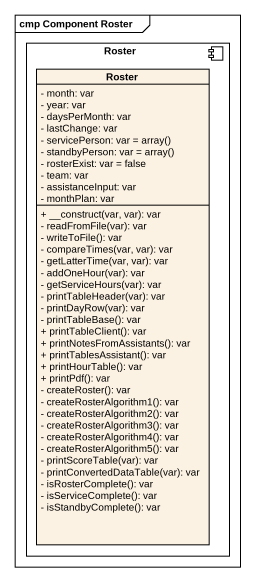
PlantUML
@startuml
mainframe cmp Component Roster
hide circle
hide empty members
skinparam classAttributeIconSize 0
component Roster {
  class "Roster" as Roster_2 {
    - month: var
    - year: var
    - daysPerMonth: var
    - lastChange: var
    {field} - servicePerson: var = array()
    {field} - standbyPerson: var = array()
    - rosterExist: var = false
    - team: var
    - assistanceInput: var
    - monthPlan: var
    + __construct(var, var): var
    - readFromFile(var): var
    - writeToFile(): var
    - compareTimes(var, var): var
    - getLatterTime(var, var): var
    - addOneHour(var): var
    - getServiceHours(var): var
    - printTableHeader(var): var
    - printDayRow(var): var
    - printTableBase(): var
    + printTableClient(): var
    + printNotesFromAssistants(): var
    + printTablesAssistant(): var
    + printHourTable(): var
    + printPdf(): var
    - createRoster(): var
    - createRosterAlgorithm1(): var
    - createRosterAlgorithm2(): var
    - createRosterAlgorithm3(): var
    - createRosterAlgorithm4(): var
    - createRosterAlgorithm5(): var
    - printScoreTable(var): var
    - printConvertedDataTable(var): var
    - isRosterComplete(): var
    - isServiceComplete(): var
    - isStandbyComplete(): var
  }
}
@enduml
